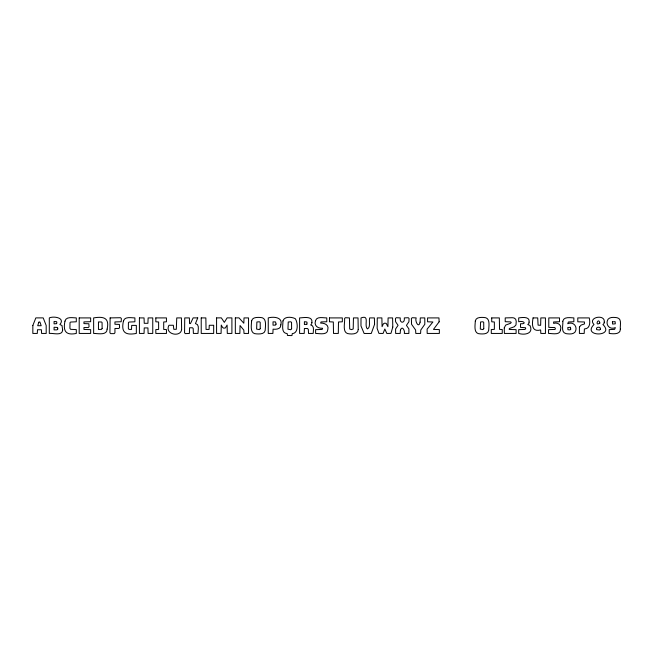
<?xml version="1.0" encoding="UTF-8"?>
<svg xmlns="http://www.w3.org/2000/svg" width="653" height="653" viewBox="0 0 653 653"><rect width="100%" height="100%" fill="white"/><g stroke="black" fill="none" stroke-linecap="round" stroke-linejoin="round"><path stroke-width="0.98" d="M400.411 330.181L400.199 333.438L395.636 333.438L395.612 328.932L398.069 325.341L395.604 321.749L395.44 318.517L396.24 317.717L400.248 317.913C399.293 323.676 405.252 323.659 404.313 317.913L408.28 317.717L409.072 318.517L408.9 321.749L406.444 325.365L408.909 328.932L408.884 333.438L404.313 333.438C405.293 330.891 401.97 324.884 400.411 330.181M392.788 327.088L390.959 333.389L386.829 333.471L384.837 328.981L383.066 333.463L378.944 333.397L377.132 328.361L377.271 317.913L381.883 317.913L382.078 326.647L383.36 323.864L384.527 323.178L386.168 323.325L387.906 326.647L388.094 317.913L392.6 317.913L392.788 327.088M197.745 317.913L195.467 323.594C199.916 324.296 197.883 330.508 197.998 333.438L193.386 333.438L193.19 328.524L192.488 327.773L189.566 327.773L189.378 333.438L185.346 333.626L184.554 332.826L184.742 317.913L189.378 317.913L189.566 323.594L190.456 323.594L193.149 317.88L197.745 317.913M420.099 322.133C418.712 329.104 414.614 320.729 416.198 317.913L412.19 317.717L411.39 318.517L411.553 324.288L415.61 330.002L415.798 333.438L420.589 333.438L420.785 330.026L424.809 324.288L424.785 317.913L420.287 317.913L420.099 322.133M504.255 327.863L504.385 333.438L516.107 333.438L516.107 329.643L509.209 329.447L509.324 328.524L514.229 326.794L515.992 324.925L516.229 321.382L515.666 319.178L514.009 317.954L512.344 317.717L505.218 317.913L505.218 321.7L510.622 321.896L511.217 322.468L510.622 323.259L505.667 325.088L504.255 327.863M280.831 324.851C281.19 329.047 276.129 329.594 273.076 329.161L272.889 333.438L268.252 333.438L268.252 317.913C273.346 316.436 283.116 317.048 280.831 324.851M562.796 321.276C563.335 325.055 560.535 332.385 566.037 333.634C568.992 334.018 572.828 334.548 575.048 332.091C578.174 326.867 573.456 321.145 567.726 323.725L568.445 321.97L573.856 321.725L573.865 317.913C570.51 317.807 563.637 316.321 562.796 321.276M620.35 329.096C620.57 334.801 612.767 333.879 609.225 333.438L609.233 329.618L614.636 329.373L615.355 327.618C609.624 330.198 604.907 324.476 608.033 319.252C610.261 316.795 614.089 317.325 617.052 317.709C622.276 318.737 619.852 325.618 620.35 329.096M181.616 329.447C180.832 337.715 164.221 334.467 168.923 325.259L173.339 325.259L173.804 329.308L176.31 329.308L176.751 317.913L181.428 317.913L181.616 329.447M475.319 320.95C475.18 325.251 473.27 333.936 480.159 333.871C483.13 334.058 488.011 334.238 488.681 330.418C488.795 326.116 490.738 317.431 483.857 317.472C480.877 317.276 475.996 317.121 475.319 320.95M251.601 320.95C251.413 325.3 249.593 333.985 256.523 333.871C259.527 334.042 264.481 334.271 265.183 330.418C265.355 326.076 267.208 317.382 260.286 317.472C257.274 317.293 252.319 317.089 251.601 320.95M282.953 320.95C283.035 325.047 280.855 333.234 287.238 333.601L287.426 335.422L291.434 335.609L292.038 335.422L292.226 333.601C298.796 333.43 297.841 322.182 295.254 318.64C291.646 316.844 284.398 316.101 282.953 320.95M358.219 329.447C358.432 333.944 352.775 334.263 349.526 333.871C341.568 333.74 345.176 323.153 344.564 318.517L345.364 317.717L349.437 317.913L349.69 328.998L351.436 329.626L353.2 328.998L353.453 317.913L358.024 317.913L358.219 329.447M311.914 322.427L311.644 323.994L310.673 324.941C314.526 325.602 313.35 330.769 313.162 333.438L308.526 333.438L308.33 329.447L307.498 328.5L304.404 328.5L304.208 333.438L299.596 333.438L299.596 317.913C303.229 317.782 312.844 315.644 311.914 322.427M62.672 330.002C62.304 336.262 52.885 332.867 49.301 333.438L49.301 317.913C53.791 315.84 65.61 317.807 59.888 324.541L61.994 325.512L62.672 330.002M64.965 321.162C62.827 331.446 66.108 335.552 76.311 333.438L76.311 329.594L70.663 329.341L69.92 328.345L70.002 322.598L70.663 322.051L76.311 321.79L76.311 317.913C72.916 317.897 65.994 316.207 64.965 321.162M107.125 329.12C107.051 335.781 97.46 333.348 93.64 333.438L93.64 317.913C103.427 316.223 109.737 317.701 107.125 329.12M123.417 321.154C120.862 332.679 125.662 335.438 136.338 333.438L136.338 325.398L131.702 325.398L131.514 329.447L128.919 329.39L128.355 328.369L128.429 322.598L129.098 322.051L134.902 321.79L134.902 317.913C131.482 317.929 124.486 316.158 123.417 321.154M529.085 322.158L528.799 323.619L527.787 324.541L529.967 325.512C533.868 333.618 524.734 335.373 518.694 333.438L518.694 329.643L524.849 329.447L525.689 328.786L525.534 327.741L520.49 327.357L520.49 323.782C527.257 324.198 523.657 320.256 518.694 321.749L518.694 317.913C522.09 317.464 530.171 316.199 529.085 322.158M604.245 322.158L603.96 323.619L602.939 324.541C615.55 337.07 581.39 337.062 593.993 324.541C587.12 317.309 605.486 313.587 604.245 322.158M315.505 320.713C313.758 325.782 317.995 328.614 322.59 328.263L322.166 329.447L315.619 329.643L315.619 333.438C319.129 333.397 327.48 335.56 327.773 329.741C329.251 324.933 324.541 322.957 320.599 323.088L321.039 321.937L326.786 321.749L326.786 317.913C323.447 318.027 316.787 316.036 315.505 320.713M560.503 329.961C560.07 335.56 551.989 333.356 548.569 333.438L548.569 329.643L554.87 329.447L555.466 328.941L554.87 327.569L548.789 327.382L548.789 317.913L559.515 317.913L559.515 321.749L553.613 321.937L553.613 323.374C558.086 321.929 562.07 325.333 560.503 329.961M374.569 324.345L371.263 333.471L364.129 333.471L360.978 325.937L361.011 317.913C370.104 314.575 363.737 324.965 367.361 328.908C370.945 327.757 368.667 320.484 369.696 317.913L374.381 317.913L374.569 324.345M276.056 324.1L275.542 325.096L273.027 325.186L273.027 321.847L275.542 321.937L276.056 324.1M599.846 323.023C594.401 327.014 598.458 316.615 599.846 323.023M579.423 327.063L579.407 333.438L584.19 333.438L584.386 328.965C590.32 328.786 590.206 322.207 589.275 317.913L577.791 317.913L577.791 321.79L584.451 321.986L584.451 323.97L581.129 325.047L579.423 327.063M102.129 328.369L101.55 329.39L98.464 329.447L98.464 321.937L101.55 322.002L102.064 322.525L102.129 328.369M32.854 325.48L32.838 333.438L37.294 333.438L37.49 329.741L41.4 329.741L41.604 333.438L46.2 333.438L46.183 325.48L43.204 317.889L35.842 317.889L32.854 325.48M483.775 328.655L482.926 329.61L480.306 329.071L480.567 321.986L482.926 321.774L483.718 322.313L483.775 328.655M260.261 328.655L259.38 329.61L256.621 329.071L256.882 321.986L259.38 321.774L260.196 322.313L260.261 328.655M291.613 328.761L290.724 329.724L287.965 329.177L288.234 322.011L290.724 321.798L291.548 322.329L291.613 328.761M570.73 329.136L570.004 329.896L567.988 329.724L567.775 327.528L570.469 327.275L570.73 329.136M612.408 321.88L612.62 324.068L615.306 323.815L615.102 321.619L612.408 321.88M439.143 321.807L433.461 329.406L439.347 329.594L439.347 333.438L427.176 333.438L427.119 329.128L432.906 321.986L427.576 321.79L427.576 317.913L438.947 317.913L439.143 321.807M600.401 329.275L599.462 330.026L596.613 329.594C595.005 326.614 601.486 326.304 600.401 329.275M57.791 328.981L56.95 329.871L54.077 329.871L54.077 327.259L57.586 327.471L57.791 328.981M38.747 322.362L37.711 325.716L41.18 325.716L39.955 322.068A1.126 1.126 0 0 0 38.935 322.068L38.747 322.362M79.193 317.913L79.193 333.438L90.653 333.438L90.653 329.643L83.951 329.447L83.951 327.553L88.253 327.553L89.053 326.753L88.857 323.782L83.951 323.594L83.951 321.896L90.653 321.7L90.653 317.913L79.193 317.913M110.12 317.913L109.924 332.826L110.724 333.626L114.144 333.626L114.944 332.826L114.944 328.475L118.789 328.475L119.581 327.684L119.393 324.427L114.944 324.239L114.944 321.937L121.18 321.749L121.368 318.517L120.576 317.717L110.12 317.913M139.416 317.913L139.416 333.438L144.044 333.438L144.24 327.928L147.929 327.928L148.117 333.438L152.753 333.438L152.753 317.913L148.117 317.913L147.929 323.308L144.24 323.308L144.044 317.913L139.416 317.913M155.822 317.913L155.822 321.79L158.614 321.986L158.614 329.406L155.822 329.594L155.822 333.438L166.45 333.438L166.45 329.594L163.699 329.406L163.699 321.986L166.45 321.79L166.45 317.913L155.822 317.913M201.222 317.913L201.222 333.438L213.678 333.438L213.678 325.267L209.262 325.267L209.074 329.447L206.046 329.447L205.858 317.913L201.222 317.913M216.576 317.913L216.576 333.438L221.081 333.438L221.269 325.055L222.575 327.463L223.742 328.165L225.326 328.002L227.105 325.055L227.285 333.438L231.905 333.438L231.905 317.913L227.138 317.864L224.338 322.362L221.326 317.864L216.576 317.913M235.333 317.913L235.333 333.438L239.855 333.438L240.051 325.537L243.822 330.116L244.018 333.438L248.54 333.438L248.54 317.913L244.018 317.913L243.822 323.219L238.965 317.848L235.333 317.913M329.471 317.913L329.471 321.79L333.324 321.986L333.512 333.438L338.303 333.438L338.491 321.986L342.343 321.79L342.343 317.913L329.471 317.913M491.725 317.913L491.725 321.79L494.362 321.986L494.362 329.357L491.285 329.553L491.285 333.438L502.255 333.438L502.255 329.553L499.529 329.357L499.341 317.913L491.725 317.913M533.077 317.913C531.811 324.484 531.762 332.353 540.643 329.936L540.831 333.438L545.443 333.438L545.443 317.913L540.831 317.913L540.643 325.316L538.088 325.121L537.713 317.913L533.077 317.913M306.837 324.231L304.404 324.525L304.404 321.692L306.837 321.994A2.955 2.955 0 0 1 306.837 324.231M56.591 323.643L54.077 323.864L54.077 321.472L56.591 321.692A2.212 2.212 0 0 1 56.591 323.643"/></g></svg>
